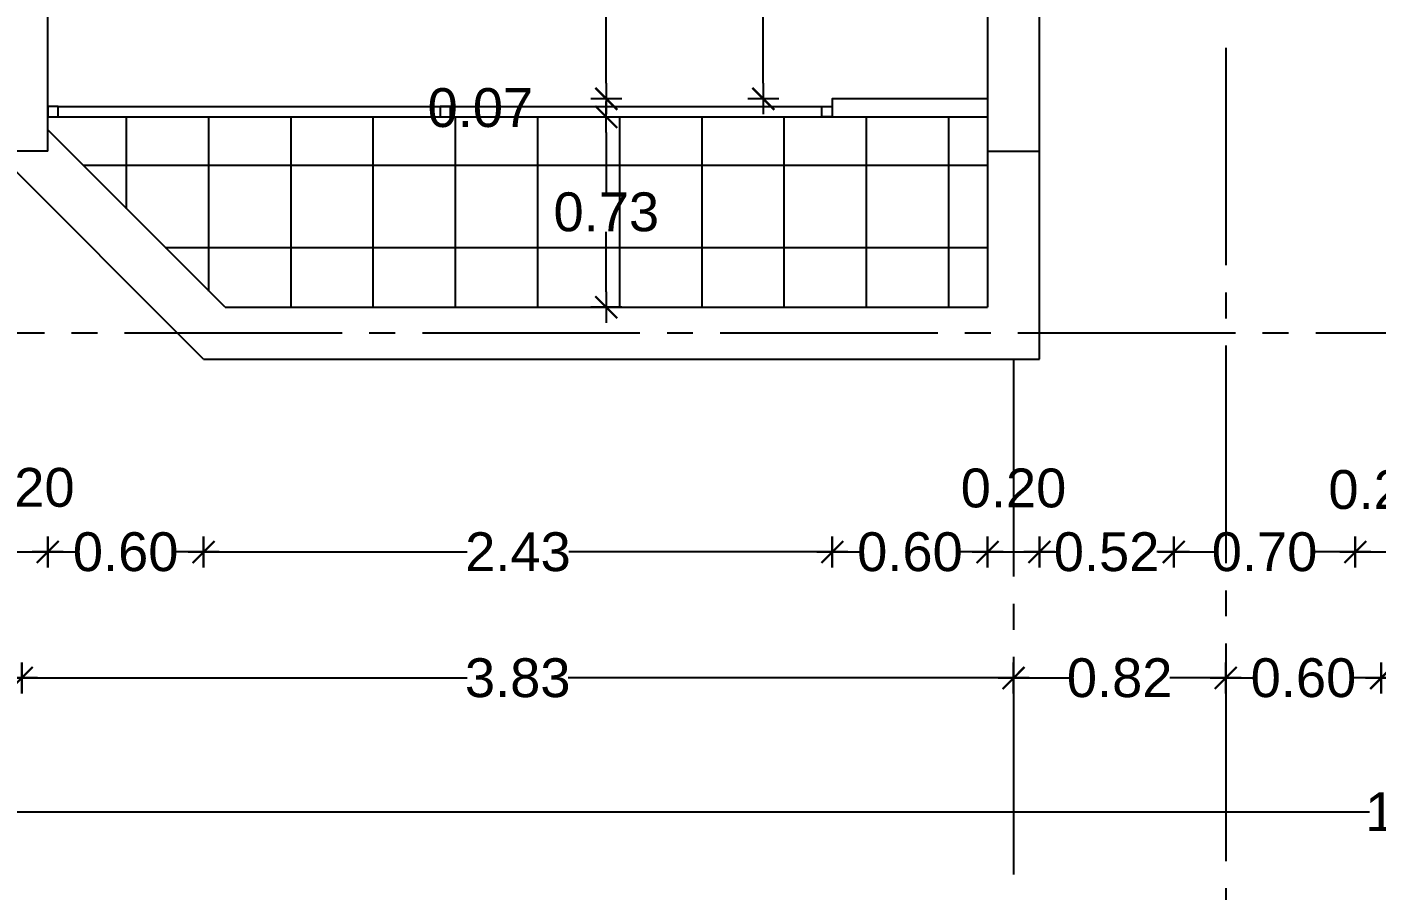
# Model space of a CAD drawing. Header units: millimetres. Extents: x 1217 to 2428, y 234 to 644.
# Drawn here: x 2354.51 to 2359.72, y 460.48 to 463.81 of the extents above; entities that cross this region are included whole.
import ezdxf

# ---------------------------------------------------------------- set-up
doc = ezdxf.new("R2010")
doc.units = ezdxf.units.MM
doc.linetypes.add('ACAD_ISO04W100', pattern=[30, 24, -3, 0, -3])
doc.layers.get('0').update_dxf_attribs({"lineweight": 5})
for name, color, linetype in [('0.1', 251, 'Continuous'), ('0.2', 2, 'Continuous'), ('0.3', 6, 'Continuous'), ('COTAS', 252, 'Continuous'), ('COTAS INTERIORES', 3, 'Continuous'), ('EJES', 8, 'Continuous'), ('MUROS', 7, 'Continuous')]:
    doc.layers.add(name, color=color, linetype=linetype)
doc.styles.add('INTERARQ', font='arial.ttf')
doc.dimstyles.new('ESCALA_1-50', dxfattribs={"dimtxt": 0.15, "dimasz": 0.06, "dimexe": 0.18, "dimexo": 0.0625, "dimgap": 0, "dimtad": 0, "dimtih": 1, "dimtoh": 1, "dimzin": 0, "dimdsep": 46, "dimtxsty": 'INTERARQ', "dimblk": 'DIMTICK', "dimcen": 0, "dimse1": 1, "dimse2": 1, "dimclrd": 256, "dimclre": 1, "dimclrt": 2, "dimadec": 0, "dimazin": 0, "dimtfac": 4.5, "dimtofl": 0, "dimtmove": 2, "dimatfit": 3, "dimldrblk": 'DIMTICK', "dimfxl": 1, "dimtolj": 1, "dimtzin": 0, "dimarcsym": 0})

# ---------------------------------------------------------------- blocks, each defined once
blk = doc.blocks.new('DIMTICK')
at = {"color": 1}
for p, q in [((0, 1), (0, -1)), ((-1, 0), (1, 0))]:
    blk.add_line(p, q, dxfattribs=at)
at = {"color": 3, "const_width": 0.141}
blk.add_lwpolyline([(0.707, 0.707), (-0.707, -0.707)], dxfattribs=at)
blk = doc.blocks.new('*D547')
at = {"layer": 'COTAS INTERIORES', "lineweight": -2, "ltscale": 3, "transparency": 16777216}
for p, q in [((2356.7458, 463.4041), (2356.7458, 463.1733)), ((2356.7458, 462.7893), (2356.7458, 463.0201))]:
    blk.add_line(p, q, dxfattribs=at)
at = {"layer": 'DEFPOINTS', "color": 0, "ltscale": 3, "transparency": 16777216}
for p in [(2356.7458, 463.4641, 0), (2356.7458, 463.4641), (2356.7458, 462.7293, 0)]:
    blk.add_point(p, dxfattribs=at)
at = {"layer": 'COTAS INTERIORES', "lineweight": -2, "ltscale": 3, "transparency": 16777216, "xscale": 0.06, "yscale": 0.06, "zscale": 0.06}
for p, rotation in [((2356.7458, 463.4641), 90), ((2356.7458, 462.7293), 270)]:
    blk.add_blockref('DIMTICK', p, dxfattribs=dict(at, rotation=rotation))
at = {"layer": 'COTAS INTERIORES', "color": 2, "ltscale": 3, "transparency": 16777216, "insert": (2356.7458, 463.0967), "char_height": 0.15, "attachment_point": 5, "style": 'INTERARQ'}
blk.add_mtext('\\A1;0.73', dxfattribs=at)
blk = doc.blocks.new('*D256')
at = {"layer": 'COTAS', "lineweight": -2, "ltscale": 3, "transparency": 16777216}
blk.add_line((2354.4485, 461.7846), (2354.5285, 461.7846), dxfattribs=at)
at = {"layer": 'DEFPOINTS', "color": 0, "ltscale": 3, "transparency": 16777216}
for p in [(2354.3885, 463.1102), (2354.5885, 463.1102), (2354.5885, 461.7846)]:
    blk.add_point(p, dxfattribs=at)
at = {"layer": 'COTAS', "lineweight": -2, "ltscale": 3, "transparency": 16777216, "xscale": 0.06, "yscale": 0.06, "zscale": 0.06, "rotation": 180}
blk.add_blockref('DIMTICK', (2354.3885, 461.7846), dxfattribs=at)
at = {"layer": 'COTAS', "lineweight": -2, "ltscale": 3, "transparency": 16777216, "xscale": 0.06, "yscale": 0.06, "zscale": 0.06}
blk.add_blockref('DIMTICK', (2354.5885, 461.7846), dxfattribs=at)
at = {"layer": 'COTAS', "color": 2, "ltscale": 3, "transparency": 16777216, "insert": (2354.4885, 462.033), "char_height": 0.15, "attachment_point": 5, "style": 'INTERARQ'}
blk.add_mtext('\\A1;0.20', dxfattribs=at)
blk = doc.blocks.new('*D257')
at = {"layer": 'COTAS', "lineweight": -2, "ltscale": 3, "transparency": 16777216}
for p, q in [((2354.6485, 461.7846), (2354.6949, 461.7846)), ((2355.1305, 461.7846), (2355.084, 461.7846))]:
    blk.add_line(p, q, dxfattribs=at)
at = {"layer": 'DEFPOINTS', "color": 0, "ltscale": 3, "transparency": 16777216}
for p in [(2354.5885, 463.1102), (2355.1905, 462.3082), (2355.1905, 461.7846)]:
    blk.add_point(p, dxfattribs=at)
at = {"layer": 'COTAS', "lineweight": -2, "ltscale": 3, "transparency": 16777216, "xscale": 0.06, "yscale": 0.06, "zscale": 0.06, "rotation": 180}
blk.add_blockref('DIMTICK', (2354.5885, 461.7846), dxfattribs=at)
at = {"layer": 'COTAS', "lineweight": -2, "ltscale": 3, "transparency": 16777216, "xscale": 0.06, "yscale": 0.06, "zscale": 0.06}
blk.add_blockref('DIMTICK', (2355.1905, 461.7846), dxfattribs=at)
at = {"layer": 'COTAS', "color": 2, "ltscale": 3, "transparency": 16777216, "insert": (2354.8895, 461.7846), "char_height": 0.15, "attachment_point": 5, "style": 'INTERARQ'}
blk.add_mtext('\\A1;0.60', dxfattribs=at)
blk = doc.blocks.new('*D258')
at = {"layer": 'COTAS', "lineweight": -2, "ltscale": 3, "transparency": 16777216}
for p, q in [((2355.2505, 461.7846), (2356.2085, 461.7846)), ((2357.5587, 461.7846), (2356.6007, 461.7846))]:
    blk.add_line(p, q, dxfattribs=at)
at = {"layer": 'DEFPOINTS', "color": 0, "ltscale": 3, "transparency": 16777216}
for p in [(2357.6187, 463.243), (2355.1905, 462.3082), (2357.6187, 461.7846)]:
    blk.add_point(p, dxfattribs=at)
at = {"layer": 'COTAS', "lineweight": -2, "ltscale": 3, "transparency": 16777216, "xscale": 0.06, "yscale": 0.06, "zscale": 0.06, "rotation": 180}
blk.add_blockref('DIMTICK', (2355.1905, 461.7846), dxfattribs=at)
at = {"layer": 'COTAS', "lineweight": -2, "ltscale": 3, "transparency": 16777216, "xscale": 0.06, "yscale": 0.06, "zscale": 0.06}
blk.add_blockref('DIMTICK', (2357.6187, 461.7846), dxfattribs=at)
at = {"layer": 'COTAS', "color": 2, "ltscale": 3, "transparency": 16777216, "insert": (2356.4046, 461.7846), "char_height": 0.15, "attachment_point": 5, "style": 'INTERARQ'}
blk.add_mtext('\\A1;2.43', dxfattribs=at)
blk = doc.blocks.new('*D259')
at = {"layer": 'COTAS', "lineweight": -2, "ltscale": 3, "transparency": 16777216}
for p, q in [((2357.6787, 461.7846), (2357.724, 461.7846)), ((2358.1584, 461.7846), (2358.1131, 461.7846))]:
    blk.add_line(p, q, dxfattribs=at)
at = {"layer": 'DEFPOINTS', "color": 0, "ltscale": 3, "transparency": 16777216}
for p in [(2357.6187, 463.243), (2358.2184, 463.1102), (2358.2184, 461.7846)]:
    blk.add_point(p, dxfattribs=at)
at = {"layer": 'COTAS', "lineweight": -2, "ltscale": 3, "transparency": 16777216, "xscale": 0.06, "yscale": 0.06, "zscale": 0.06, "rotation": 180}
blk.add_blockref('DIMTICK', (2357.6187, 461.7846), dxfattribs=at)
at = {"layer": 'COTAS', "lineweight": -2, "ltscale": 3, "transparency": 16777216, "xscale": 0.06, "yscale": 0.06, "zscale": 0.06}
blk.add_blockref('DIMTICK', (2358.2184, 461.7846), dxfattribs=at)
at = {"layer": 'COTAS', "color": 2, "ltscale": 3, "transparency": 16777216, "insert": (2357.9185, 461.7846), "char_height": 0.15, "attachment_point": 5, "style": 'INTERARQ'}
blk.add_mtext('\\A1;0.60', dxfattribs=at)
blk = doc.blocks.new('*D260')
at = {"layer": 'COTAS', "lineweight": -2, "ltscale": 3, "transparency": 16777216}
blk.add_line((2358.2784, 461.7846), (2358.3584, 461.7846), dxfattribs=at)
at = {"layer": 'DEFPOINTS', "color": 0, "ltscale": 3, "transparency": 16777216}
for p in [(2358.2184, 463.1102), (2358.4184, 463.1102), (2358.4184, 461.7846)]:
    blk.add_point(p, dxfattribs=at)
at = {"layer": 'COTAS', "lineweight": -2, "ltscale": 3, "transparency": 16777216, "xscale": 0.06, "yscale": 0.06, "zscale": 0.06, "rotation": 180}
blk.add_blockref('DIMTICK', (2358.2184, 461.7846), dxfattribs=at)
at = {"layer": 'COTAS', "lineweight": -2, "ltscale": 3, "transparency": 16777216, "xscale": 0.06, "yscale": 0.06, "zscale": 0.06}
blk.add_blockref('DIMTICK', (2358.4184, 461.7846), dxfattribs=at)
at = {"layer": 'COTAS', "color": 2, "ltscale": 3, "transparency": 16777216, "insert": (2358.3184, 462.0307), "char_height": 0.15, "attachment_point": 5, "style": 'INTERARQ'}
blk.add_mtext('\\A1;0.20', dxfattribs=at)
blk = doc.blocks.new('*D261')
at = {"layer": 'COTAS', "lineweight": -2, "ltscale": 3, "transparency": 16777216}
for p, q in [((2358.4784, 461.7846), (2358.4839, 461.7846)), ((2358.8775, 461.7846), (2358.872, 461.7846))]:
    blk.add_line(p, q, dxfattribs=at)
at = {"layer": 'DEFPOINTS', "color": 0, "ltscale": 3, "transparency": 16777216}
for p in [(2358.9375, 463.5101), (2358.4184, 463.1102), (2358.9375, 461.7846)]:
    blk.add_point(p, dxfattribs=at)
at = {"layer": 'COTAS', "lineweight": -2, "ltscale": 3, "transparency": 16777216, "xscale": 0.06, "yscale": 0.06, "zscale": 0.06, "rotation": 180}
blk.add_blockref('DIMTICK', (2358.4184, 461.7846), dxfattribs=at)
at = {"layer": 'COTAS', "lineweight": -2, "ltscale": 3, "transparency": 16777216, "xscale": 0.06, "yscale": 0.06, "zscale": 0.06}
blk.add_blockref('DIMTICK', (2358.9375, 461.7846), dxfattribs=at)
at = {"layer": 'COTAS', "color": 2, "ltscale": 3, "transparency": 16777216, "insert": (2358.6779, 461.7846), "char_height": 0.15, "attachment_point": 5, "style": 'INTERARQ'}
blk.add_mtext('\\A1;0.52', dxfattribs=at)
blk = doc.blocks.new('*D262')
at = {"layer": 'COTAS', "lineweight": -2, "ltscale": 3, "transparency": 16777216}
for p, q in [((2358.9975, 461.7846), (2359.0934, 461.7846)), ((2359.5784, 461.7846), (2359.4825, 461.7846))]:
    blk.add_line(p, q, dxfattribs=at)
at = {"layer": 'DEFPOINTS', "color": 0, "ltscale": 3, "transparency": 16777216}
for p in [(2359.6384, 463.7102), (2358.9375, 463.5101), (2359.6384, 461.7846)]:
    blk.add_point(p, dxfattribs=at)
at = {"layer": 'COTAS', "lineweight": -2, "ltscale": 3, "transparency": 16777216, "xscale": 0.06, "yscale": 0.06, "zscale": 0.06, "rotation": 180}
blk.add_blockref('DIMTICK', (2358.9375, 461.7846), dxfattribs=at)
at = {"layer": 'COTAS', "lineweight": -2, "ltscale": 3, "transparency": 16777216, "xscale": 0.06, "yscale": 0.06, "zscale": 0.06}
blk.add_blockref('DIMTICK', (2359.6384, 461.7846), dxfattribs=at)
at = {"layer": 'COTAS', "color": 2, "ltscale": 3, "transparency": 16777216, "insert": (2359.2879, 461.7846), "char_height": 0.15, "attachment_point": 5, "style": 'INTERARQ'}
blk.add_mtext('\\A1;0.70', dxfattribs=at)
blk = doc.blocks.new('*D263')
at = {"layer": 'COTAS', "lineweight": -2, "ltscale": 3, "transparency": 16777216}
blk.add_line((2359.6984, 461.7846), (2359.7784, 461.7846), dxfattribs=at)
at = {"layer": 'DEFPOINTS', "color": 0, "ltscale": 3, "transparency": 16777216}
for p in [(2359.6384, 463.7102), (2359.8384, 463.7102), (2359.8384, 461.7846)]:
    blk.add_point(p, dxfattribs=at)
at = {"layer": 'COTAS', "lineweight": -2, "ltscale": 3, "transparency": 16777216, "xscale": 0.06, "yscale": 0.06, "zscale": 0.06, "rotation": 180}
blk.add_blockref('DIMTICK', (2359.6384, 461.7846), dxfattribs=at)
at = {"layer": 'COTAS', "lineweight": -2, "ltscale": 3, "transparency": 16777216, "xscale": 0.06, "yscale": 0.06, "zscale": 0.06}
blk.add_blockref('DIMTICK', (2359.8384, 461.7846), dxfattribs=at)
at = {"layer": 'COTAS', "color": 2, "ltscale": 3, "transparency": 16777216, "insert": (2359.7384, 462.0247), "char_height": 0.15, "attachment_point": 5, "style": 'INTERARQ'}
blk.add_mtext('\\A1;0.20', dxfattribs=at)
blk = doc.blocks.new('*D273')
at = {"layer": 'COTAS', "lineweight": -2, "ltscale": 3, "transparency": 16777216}
for p, q in [((2353.0384, 461.2982), (2353.5602, 461.2982)), ((2354.4285, 461.2982), (2353.9067, 461.2982))]:
    blk.add_line(p, q, dxfattribs=at)
at = {"layer": 'DEFPOINTS', "color": 0, "ltscale": 3, "transparency": 16777216}
for p in [(2352.9784, 461.2982, 0), (2354.4885, 461.2982, 0), (2354.4885, 461.2982)]:
    blk.add_point(p, dxfattribs=at)
at = {"layer": 'COTAS', "lineweight": -2, "ltscale": 3, "transparency": 16777216, "xscale": 0.06, "yscale": 0.06, "zscale": 0.06, "rotation": 180}
blk.add_blockref('DIMTICK', (2352.9784, 461.2982), dxfattribs=at)
at = {"layer": 'COTAS', "lineweight": -2, "ltscale": 3, "transparency": 16777216, "xscale": 0.06, "yscale": 0.06, "zscale": 0.06}
blk.add_blockref('DIMTICK', (2354.4885, 461.2982), dxfattribs=at)
at = {"layer": 'COTAS', "color": 2, "ltscale": 3, "transparency": 16777216, "insert": (2353.7335, 461.2982), "char_height": 0.15, "attachment_point": 5, "style": 'INTERARQ'}
blk.add_mtext('\\A1;1.51', dxfattribs=at)
blk = doc.blocks.new('*D274')
at = {"layer": 'COTAS', "lineweight": -2, "ltscale": 3, "transparency": 16777216}
for p, q in [((2354.5485, 461.2982), (2356.2088, 461.2982)), ((2358.2587, 461.2982), (2356.5984, 461.2982))]:
    blk.add_line(p, q, dxfattribs=at)
at = {"layer": 'DEFPOINTS', "color": 0, "ltscale": 3, "transparency": 16777216}
for p in [(2358.3187, 462.3082), (2354.4885, 461.2982, 0), (2358.3187, 461.2982)]:
    blk.add_point(p, dxfattribs=at)
at = {"layer": 'COTAS', "lineweight": -2, "ltscale": 3, "transparency": 16777216, "xscale": 0.06, "yscale": 0.06, "zscale": 0.06, "rotation": 180}
blk.add_blockref('DIMTICK', (2354.4885, 461.2982), dxfattribs=at)
at = {"layer": 'COTAS', "lineweight": -2, "ltscale": 3, "transparency": 16777216, "xscale": 0.06, "yscale": 0.06, "zscale": 0.06}
blk.add_blockref('DIMTICK', (2358.3187, 461.2982), dxfattribs=at)
at = {"layer": 'COTAS', "color": 2, "ltscale": 3, "transparency": 16777216, "insert": (2356.4036, 461.2982), "char_height": 0.15, "attachment_point": 5, "style": 'INTERARQ'}
blk.add_mtext('\\A1;3.83', dxfattribs=at)
blk = doc.blocks.new('*D275')
at = {"layer": 'COTAS', "lineweight": -2, "ltscale": 3, "transparency": 16777216}
for p, q in [((2358.3787, 461.2982), (2358.5343, 461.2982)), ((2359.078, 461.2982), (2358.9224, 461.2982))]:
    blk.add_line(p, q, dxfattribs=at)
at = {"layer": 'DEFPOINTS', "color": 0, "ltscale": 3, "transparency": 16777216}
for p in [(2359.138, 462.4081), (2358.3187, 462.3082), (2359.138, 461.2982)]:
    blk.add_point(p, dxfattribs=at)
at = {"layer": 'COTAS', "lineweight": -2, "ltscale": 3, "transparency": 16777216, "xscale": 0.06, "yscale": 0.06, "zscale": 0.06, "rotation": 180}
blk.add_blockref('DIMTICK', (2358.3187, 461.2982), dxfattribs=at)
at = {"layer": 'COTAS', "lineweight": -2, "ltscale": 3, "transparency": 16777216, "xscale": 0.06, "yscale": 0.06, "zscale": 0.06}
blk.add_blockref('DIMTICK', (2359.138, 461.2982), dxfattribs=at)
at = {"layer": 'COTAS', "color": 2, "ltscale": 3, "transparency": 16777216, "insert": (2358.7284, 461.2982), "char_height": 0.15, "attachment_point": 5, "style": 'INTERARQ'}
blk.add_mtext('\\A1;0.82', dxfattribs=at)
blk = doc.blocks.new('*D276')
at = {"layer": 'COTAS', "lineweight": -2, "ltscale": 3, "transparency": 16777216}
for p, q in [((2359.198, 461.2982), (2359.2437, 461.2982)), ((2359.6784, 461.2982), (2359.6328, 461.2982))]:
    blk.add_line(p, q, dxfattribs=at)
at = {"layer": 'DEFPOINTS', "color": 0, "ltscale": 3, "transparency": 16777216}
for p in [(2359.138, 462.4081), (2359.7384, 462.4081), (2359.7384, 461.2982)]:
    blk.add_point(p, dxfattribs=at)
at = {"layer": 'COTAS', "lineweight": -2, "ltscale": 3, "transparency": 16777216, "xscale": 0.06, "yscale": 0.06, "zscale": 0.06, "rotation": 180}
blk.add_blockref('DIMTICK', (2359.138, 461.2982), dxfattribs=at)
at = {"layer": 'COTAS', "lineweight": -2, "ltscale": 3, "transparency": 16777216, "xscale": 0.06, "yscale": 0.06, "zscale": 0.06}
blk.add_blockref('DIMTICK', (2359.7384, 461.2982), dxfattribs=at)
at = {"layer": 'COTAS', "color": 2, "ltscale": 3, "transparency": 16777216, "insert": (2359.4382, 461.2982), "char_height": 0.15, "attachment_point": 5, "style": 'INTERARQ'}
blk.add_mtext('\\A1;0.60', dxfattribs=at)
blk = doc.blocks.new('*D277')
at = {"layer": 'COTAS', "lineweight": -2, "ltscale": 3, "transparency": 16777216}
for p, q in [((2359.7984, 461.2982), (2359.9443, 461.2982)), ((2360.4794, 461.2982), (2360.3335, 461.2982))]:
    blk.add_line(p, q, dxfattribs=at)
at = {"layer": 'DEFPOINTS', "color": 0, "ltscale": 3, "transparency": 16777216}
for p in [(2359.7384, 462.4081), (2360.5394, 462.4081), (2360.5394, 461.2982)]:
    blk.add_point(p, dxfattribs=at)
at = {"layer": 'COTAS', "lineweight": -2, "ltscale": 3, "transparency": 16777216, "xscale": 0.06, "yscale": 0.06, "zscale": 0.06, "rotation": 180}
blk.add_blockref('DIMTICK', (2359.7384, 461.2982), dxfattribs=at)
at = {"layer": 'COTAS', "lineweight": -2, "ltscale": 3, "transparency": 16777216, "xscale": 0.06, "yscale": 0.06, "zscale": 0.06}
blk.add_blockref('DIMTICK', (2360.5394, 461.2982), dxfattribs=at)
at = {"layer": 'COTAS', "color": 2, "ltscale": 3, "transparency": 16777216, "insert": (2360.1389, 461.2982), "char_height": 0.15, "attachment_point": 5, "style": 'INTERARQ'}
blk.add_mtext('\\A1;0.80', dxfattribs=at)
blk = doc.blocks.new('*D283')
at = {"layer": 'COTAS', "lineweight": -2, "ltscale": 3, "transparency": 16777216}
for p, q in [((2352.9384, 460.782), (2359.6931, 460.782)), ((2366.9383, 460.782), (2360.1836, 460.782))]:
    blk.add_line(p, q, dxfattribs=at)
at = {"layer": 'DEFPOINTS', "color": 0, "ltscale": 3, "transparency": 16777216}
for p in [(2352.8784, 466.0801, 0), (2366.9983, 466.0801, 0), (2366.9983, 460.782)]:
    blk.add_point(p, dxfattribs=at)
at = {"layer": 'COTAS', "lineweight": -2, "ltscale": 3, "transparency": 16777216, "xscale": 0.06, "yscale": 0.06, "zscale": 0.06, "rotation": 180}
blk.add_blockref('DIMTICK', (2352.8784, 460.782), dxfattribs=at)
at = {"layer": 'COTAS', "lineweight": -2, "ltscale": 3, "transparency": 16777216, "xscale": 0.06, "yscale": 0.06, "zscale": 0.06}
blk.add_blockref('DIMTICK', (2366.9983, 460.782), dxfattribs=at)
at = {"layer": 'COTAS', "color": 2, "ltscale": 3, "transparency": 16777216, "insert": (2359.9384, 460.782), "char_height": 0.15, "attachment_point": 5, "style": 'INTERARQ'}
blk.add_mtext('\\A1;14.12', dxfattribs=at)
blk = doc.blocks.new('*D558')
at = {"layer": 'COTAS', "lineweight": -2, "ltscale": 3, "transparency": 16777216}
for p, q in [((2352.389, 462.7893), (2352.389, 462.8493)), ((2352.389, 462.4693), (2352.389, 462.4093))]:
    blk.add_line(p, q, dxfattribs=at)
at = {"layer": 'DEFPOINTS', "color": 0, "ltscale": 3, "transparency": 16777216}
for p in [(2352.389, 462.7293), (2355.2733, 462.7293, 0), (2355.1905, 462.5293, 0)]:
    blk.add_point(p, dxfattribs=at)
at = {"layer": 'COTAS', "lineweight": -2, "ltscale": 3, "transparency": 16777216, "xscale": 0.06, "yscale": 0.06, "zscale": 0.06}
for p, rotation in [((2352.389, 462.7293), 270), ((2352.389, 462.5293), 90)]:
    blk.add_blockref('DIMTICK', p, dxfattribs=dict(at, rotation=rotation))
at = {"layer": 'COTAS', "color": 2, "ltscale": 3, "transparency": 16777216, "insert": (2352.389, 462.6293), "char_height": 0.15, "attachment_point": 5, "style": 'INTERARQ'}
blk.add_mtext('\\A1;0.20', dxfattribs=at)
blk = doc.blocks.new('*D313')
at = {"layer": 'COTAS', "lineweight": -2, "ltscale": 3, "transparency": 16777216}
for p, q in [((2352.389, 463.2713), (2352.389, 463.1069)), ((2352.389, 462.7893), (2352.389, 462.9537))]:
    blk.add_line(p, q, dxfattribs=at)
at = {"layer": 'DEFPOINTS', "color": 0, "ltscale": 3, "transparency": 16777216}
for p in [(2352.389, 463.3313), (2354.3885, 463.3313), (2355.2733, 462.7293, 0)]:
    blk.add_point(p, dxfattribs=at)
at = {"layer": 'COTAS', "lineweight": -2, "ltscale": 3, "transparency": 16777216, "xscale": 0.06, "yscale": 0.06, "zscale": 0.06}
for p, rotation in [((2352.389, 463.3313), 90), ((2352.389, 462.7293), 270)]:
    blk.add_blockref('DIMTICK', p, dxfattribs=dict(at, rotation=rotation))
at = {"layer": 'COTAS', "color": 2, "ltscale": 3, "transparency": 16777216, "insert": (2352.389, 463.0303), "char_height": 0.15, "attachment_point": 5, "style": 'INTERARQ'}
blk.add_mtext('\\A1;0.60', dxfattribs=at)
blk = doc.blocks.new('*D579')
at = {"layer": 'COTAS', "lineweight": -2, "ltscale": 3, "transparency": 16777216}
for p, q in [((2350.9562, 495.1033), (2350.9562, 478.6798)), ((2350.9562, 462.5893), (2350.9562, 478.5265))]:
    blk.add_line(p, q, dxfattribs=at)
at = {"layer": 'DEFPOINTS', "color": 0, "ltscale": 3, "transparency": 16777216}
for p in [(2350.9562, 495.1633), (2355.3008, 495.1633, 0), (2355.1905, 462.5293, 0)]:
    blk.add_point(p, dxfattribs=at)
at = {"layer": 'COTAS', "lineweight": -2, "ltscale": 3, "transparency": 16777216, "xscale": 0.06, "yscale": 0.06, "zscale": 0.06}
for p, rotation in [((2350.9562, 495.1633), 90), ((2350.9562, 462.5293), 270)]:
    blk.add_blockref('DIMTICK', p, dxfattribs=dict(at, rotation=rotation))
at = {"layer": 'COTAS', "color": 2, "ltscale": 3, "transparency": 16777216, "insert": (2350.9562, 478.6032), "char_height": 0.15, "attachment_point": 5, "style": 'INTERARQ'}
blk.add_mtext('\\A1;32.63', dxfattribs=at)
blk = doc.blocks.new('*D646')
at = {"layer": 'COTAS INTERIORES', "lineweight": -2, "ltscale": 3, "transparency": 16777216}
for p, q in [((2356.7458, 463.5941), (2356.7458, 463.6541)), ((2356.7458, 463.4041), (2356.7458, 463.3441))]:
    blk.add_line(p, q, dxfattribs=at)
at = {"layer": 'DEFPOINTS', "color": 0, "ltscale": 3, "transparency": 16777216}
for p in [(2356.7458, 463.5341), (2357.6187, 463.5341, 0), (2356.7458, 463.4641, 0)]:
    blk.add_point(p, dxfattribs=at)
at = {"layer": 'COTAS INTERIORES', "lineweight": -2, "ltscale": 3, "transparency": 16777216, "xscale": 0.06, "yscale": 0.06, "zscale": 0.06}
for p, rotation in [((2356.7458, 463.5341), 270), ((2356.7458, 463.4641), 90)]:
    blk.add_blockref('DIMTICK', p, dxfattribs=dict(at, rotation=rotation))
at = {"layer": 'COTAS INTERIORES', "color": 2, "ltscale": 3, "transparency": 16777216, "insert": (2356.2595, 463.4991), "char_height": 0.15, "attachment_point": 5, "style": 'INTERARQ'}
blk.add_mtext('\\A1;0.07', dxfattribs=at)
blk = doc.blocks.new('*D647')
at = {"layer": 'COTAS INTERIORES', "lineweight": -2, "ltscale": 3, "transparency": 16777216}
for p, q in [((2356.7458, 466.2412), (2356.7458, 464.993)), ((2356.7458, 463.5941), (2356.7458, 464.8424))]:
    blk.add_line(p, q, dxfattribs=at)
at = {"layer": 'DEFPOINTS', "color": 0, "ltscale": 3, "transparency": 16777216}
for p in [(2356.7458, 466.3012), (2357.3684, 466.3012), (2357.6187, 463.5341, 0)]:
    blk.add_point(p, dxfattribs=at)
at = {"layer": 'COTAS INTERIORES', "lineweight": -2, "ltscale": 3, "transparency": 16777216, "xscale": 0.06, "yscale": 0.06, "zscale": 0.06}
for p, rotation in [((2356.7458, 466.3012), 90), ((2356.7458, 463.5341), 270)]:
    blk.add_blockref('DIMTICK', p, dxfattribs=dict(at, rotation=rotation))
at = {"layer": 'COTAS INTERIORES', "color": 2, "ltscale": 3, "transparency": 16777216, "insert": (2356.7458, 464.9177), "char_height": 0.15, "attachment_point": 5, "style": 'INTERARQ'}
blk.add_mtext('\\A1;2.77', dxfattribs=at)
blk = doc.blocks.new('*D648')
at = {"layer": 'COTAS INTERIORES', "lineweight": -2, "ltscale": 3, "transparency": 16777216}
for p, q in [((2357.3522, 465.4822), (2357.3522, 464.6147)), ((2357.3522, 463.5941), (2357.3522, 464.4615))]:
    blk.add_line(p, q, dxfattribs=at)
at = {"layer": 'DEFPOINTS', "color": 0, "ltscale": 3, "transparency": 16777216}
for p in [(2357.3522, 465.5422), (2357.7974, 465.5422, 0), (2357.7975, 463.5341, 0)]:
    blk.add_point(p, dxfattribs=at)
at = {"layer": 'COTAS INTERIORES', "lineweight": -2, "ltscale": 3, "transparency": 16777216, "xscale": 0.06, "yscale": 0.06, "zscale": 0.06}
for p, rotation in [((2357.3522, 465.5422), 90), ((2357.3522, 463.5341), 270)]:
    blk.add_blockref('DIMTICK', p, dxfattribs=dict(at, rotation=rotation))
at = {"layer": 'COTAS INTERIORES', "color": 2, "ltscale": 3, "transparency": 16777216, "insert": (2357.3522, 464.5381), "char_height": 0.15, "attachment_point": 5, "style": 'INTERARQ'}
blk.add_mtext('\\A1;2.01', dxfattribs=at)

msp = doc.modelspace()

# ---------------------------------------------------------------- hatches: boundary and pattern name
at = {"layer": '0.1'}
h = msp.add_hatch(dxfattribs=at)
h.set_pattern_fill('NET', color=256, scale=0.099999, angle=-270, style=0)
h.set_pattern_definition([(90, (807.40966, -346.0244), (-0.31749764, 2e-16), []), (180, (807.40966, -346.0244), (-2e-16, -0.31749764), [])])
h.paths.add_polyline_path([(2358.21837, 462.72928), (2355.27329, 462.72928), (2354.58846, 463.41412), (2354.58846, 463.46412), (2354.62846, 463.46412), (2357.6187, 463.46412), (2358.21837, 463.46412)])

# ---------------------------------------------------------------- linework, layer by layer
at = {"layer": '0.1', "elevation": 0}
for points in [[(2354.62846, 463.50412), (2357.6187, 463.50412)], [(2354.62846, 463.50412), (2357.6187, 463.50412)], [(2354.62846, 463.46412), (2357.6187, 463.46412)], [(2354.62846, 463.46412), (2357.6187, 463.46412)]]:
    msp.add_lwpolyline(points, dxfattribs=at)
at = {"layer": '0.2'}
for p, q in [((2355.27329, 462.72928, 0), (2354.58846, 463.41412, 0)), ((2355.19045, 462.52928, 0), (2354.38846, 463.33128, 0))]:
    msp.add_line(p, q, dxfattribs=at)
at = {"layer": '0.2', "elevation": 0}
for points in [[(2354.62846, 463.46412), (2354.62846, 463.50412), (2354.58846, 463.50412), (2354.58846, 463.46412), (2354.62846, 463.46412)], [(2354.62846, 463.46412), (2354.62846, 463.50412), (2354.58846, 463.50412), (2354.58846, 463.46412), (2354.62846, 463.46412)], [(2356.14358, 463.46412), (2356.14358, 463.50412), (2356.10358, 463.50412), (2356.10358, 463.46412), (2356.14358, 463.46412)], [(2356.14358, 463.46412), (2356.14358, 463.50412), (2356.10358, 463.50412), (2356.10358, 463.46412), (2356.14358, 463.46412)], [(2357.5787, 463.46412), (2357.5787, 463.50412), (2357.6187, 463.50412), (2357.6187, 463.46412), (2357.5787, 463.46412)], [(2357.5787, 463.46412), (2357.5787, 463.50412), (2357.6187, 463.50412), (2357.6187, 463.46412), (2357.5787, 463.46412)], [(2358.21837, 463.33128), (2358.21837, 462.72928)], [(2358.41837, 462.52928), (2358.41837, 463.33128)], [(2355.27329, 462.72928), (2358.21837, 462.72928)], [(2355.19045, 462.52928), (2358.41837, 462.52928)]]:
    msp.add_lwpolyline(points, dxfattribs=at)
at = {"layer": '0.3', "elevation": 0}
msp.add_lwpolyline([(2358.21837, 463.53412), (2357.61872, 463.53412), (2357.61872, 463.46412), (2358.21837, 463.46412)], dxfattribs=at)
at = {"layer": 'EJES', "linetype": 'ACAD_ISO04W100', "ltscale": 0.035, "elevation": 0}
for points in [[(2359.13799, 463.73128), (2359.13799, 460.03979)], [(2369.52562, 462.62918), (2350.42715, 462.62918)], [(2369.52562, 462.62918), (2350.42715, 462.62918)], [(2358.31872, 462.52928), (2358.31872, 460.03979)]]:
    msp.add_lwpolyline(points, dxfattribs=at)
at = {"layer": 'MUROS'}
msp.add_line((2354.58846, 463.33128, 0), (2354.58846, 466.30121, 0), dxfattribs=at)
at = {"layer": 'MUROS', "elevation": 0}
for points in [[(2358.41837, 463.33128), (2358.41837, 464.09123), (2358.21837, 464.09123), (2358.21837, 463.33128)], [(2354.58846, 463.33128), (2354.38846, 463.33128)], [(2358.21837, 463.33128), (2358.41837, 463.33128)]]:
    msp.add_lwpolyline(points, dxfattribs=at)

# ---------------------------------------------------------------- dimensions: what is measured, and where the dimension line sits
at = {"layer": 'COTAS', "ltscale": 3}
dim = msp.add_linear_dim(base=(2350.95617, 495.16328), p1=(2355.19045, 462.52928, 0), p2=(2355.30082, 495.16328, 0), angle=90, dimstyle='ESCALA_1-50', dxfattribs=at)
dim.commit()
dim.dimension.update_dxf_attribs({"geometry": '*D579', "text_midpoint": (2350.95617, 478.60317), "dimtype": 160})
for base, p1, p2, picture, middle in [((2366.99833, 460.782), (2352.87842, 466.08013, 0), (2366.99833, 466.08011, 0), '*D283', (2359.93837, 460.782)), ((2359.63843, 461.78458), (2358.93745, 463.51014), (2359.63843, 463.71015), '*D262', (2359.28794, 461.78458)), ((2358.93745, 461.78458), (2358.41837, 463.11017), (2358.93745, 463.51014), '*D261', (2358.67791, 461.78458)), ((2357.61872, 461.78458), (2355.19045, 462.30818), (2357.61872, 463.24301), '*D258', (2356.40459, 461.78458)), ((2358.21837, 461.78458), (2357.61872, 463.24301), (2358.21837, 463.11017), '*D259', (2357.91855, 461.78458)), ((2355.19045, 461.78458), (2354.58846, 463.11017), (2355.19045, 462.30818), '*D257', (2354.88945, 461.78458)), ((2359.13799, 461.29824), (2358.31872, 462.30818), (2359.13799, 462.40807), '*D275', (2358.72836, 461.29824)), ((2359.73844, 461.29824), (2359.13799, 462.40807), (2359.73844, 462.40807), '*D276', (2359.43821, 461.29824)), ((2360.53937, 461.29824), (2359.73844, 462.40807), (2360.53937, 462.40808), '*D277', (2360.13891, 461.29824)), ((2358.31872, 461.29824), (2354.48848, 461.29824, 0), (2358.31872, 462.30818), '*D274', (2356.4036, 461.29824)), ((2354.48848, 461.29824), (2352.97844, 461.29824, 0), (2354.48848, 461.29824, 0), '*D273', (2353.73346, 461.29824))]:
    dim = msp.add_linear_dim(base=base, p1=p1, p2=p2, dimstyle='ESCALA_1-50', dxfattribs=at)
    dim.commit()
    dim.dimension.update_dxf_attribs({"geometry": picture, "text_midpoint": middle})
for base, p1, p2, picture, middle in [((2359.83841, 461.78458), (2359.63843, 463.71015), (2359.83841, 463.71015), '*D263', (2359.73842, 462.02474)), ((2354.58846, 461.78458), (2354.38846, 463.11017), (2354.58846, 463.11017), '*D256', (2354.48846, 462.03297)), ((2358.41837, 461.78458), (2358.21837, 463.11017), (2358.41837, 463.11017), '*D260', (2358.31837, 462.03068))]:
    dim = msp.add_linear_dim(base=base, p1=p1, p2=p2, dimstyle='ESCALA_1-50', dxfattribs=at)
    dim.commit()
    dim.dimension.update_dxf_attribs({"geometry": picture, "text_midpoint": middle, "dimtype": 160})
for base, p1, p2, picture, middle in [((2352.38897, 463.33128), (2355.27329, 462.72928, 0), (2354.38846, 463.33128), '*D313', (2352.38897, 463.03028)), ((2352.38897, 462.72928), (2355.19045, 462.52928, 0), (2355.27329, 462.72928, 0), '*D558', (2352.38897, 462.62928))]:
    dim = msp.add_linear_dim(base=base, p1=p1, p2=p2, angle=90, dimstyle='ESCALA_1-50', dxfattribs=at)
    dim.commit()
    dim.dimension.update_dxf_attribs({"geometry": picture, "text_midpoint": middle})
at = {"layer": 'COTAS INTERIORES', "ltscale": 3}
for base, p1, p2, angle, picture, middle in [((2356.74583, 466.30121), (2357.61872, 463.53412, 0), (2357.36835, 466.30121), 270, '*D647', (2356.74583, 464.91766)), ((2357.35224, 465.54215), (2357.79747, 463.53412, 0), (2357.79738, 465.54215, 0), 90, '*D648', (2357.35224, 464.53814)), ((2356.74583, 463.53412), (2356.74583, 463.46412, 0), (2357.61872, 463.53412, 0), 270, '*D646', (2356.25949, 463.49912)), ((2356.74583, 463.46412, 0), (2356.74583, 462.72928, 0), (2356.74583, 463.46412, 0), 270, '*D547', (2356.74583, 463.0967, 0))]:
    dim = msp.add_linear_dim(base=base, p1=p1, p2=p2, angle=angle, dimstyle='ESCALA_1-50', dxfattribs=at)
    dim.commit()
    dim.dimension.update_dxf_attribs({"geometry": picture, "text_midpoint": middle})

doc.saveas('drawing.dxf')
